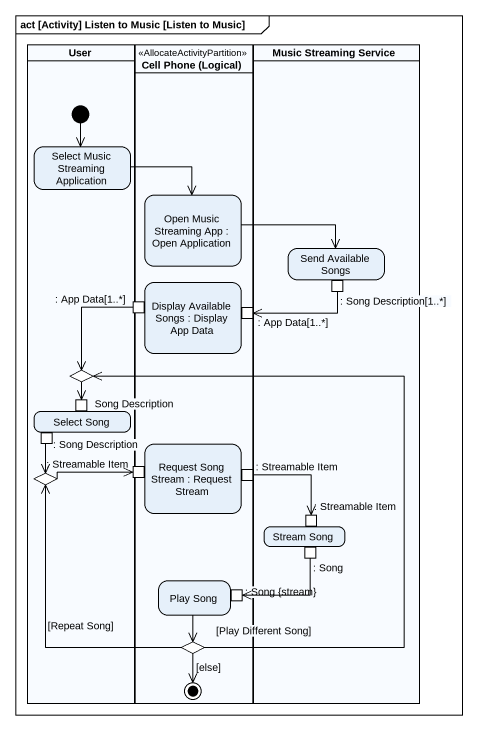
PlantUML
@startuml
mainframe act [Activity] Listen to Music [Listen to Music]
hide empty description
state User <<partition>> {
  state "Select Music Streaming Application" as Select_Music_Streaming
  state choice1 <<choice>>
  state "Select Song" as Select_Song {
    state "Song Description" as Song_Description <<inputPin>>
    state ": Song Description" as Song_Description_2 <<outputPin>>
  }
  state choice2 <<choice>>
  [*] --> Select_Music_Streaming
}
state "Cell Phone (Logical)" as Cell_Phone_Logical <<AllocateActivityPartition>> {
  state "Open Music Streaming App : Open Application" as Open_Music_Streaming_App
  state "Display Available Songs : Display App Data" as Display_Available_Songs {
    state ": App Data[1..*]" as App_Data_1 <<outputPin>>
    state ": App Data[1..*]" as App_Data_1_2 <<inputPin>>
  }
  state "Request Song Stream : Request Stream" as Request_Song_Stream {
    state ": Streamable Item" as Streamable_Item <<inputPin>>
    state ": Streamable Item" as Streamable_Item_2 <<outputPin>>
  }
  state "Play Song" as Play_Song {
    state ": Song {stream}" as Song_stream <<inputPin>>
  }
  state choice3 <<choice>>
  choice3 --> [*] : [else]
}
state "Music Streaming Service" as Music_Streaming_Service <<partition>> {
  state "Send Available Songs" as Send_Available_Songs {
    state ": Song Description[1..*]" as Song_Description_1 <<outputPin>>
  }
  state "Stream Song" as Stream_Song {
    state ": Song" as Song <<outputPin>>
    state ": Streamable Item" as Streamable_Item_3 <<inputPin>>
  }
}
Select_Music_Streaming -right-> Open_Music_Streaming_App
Open_Music_Streaming_App -right-> Send_Available_Songs
Song_Description_1 -left-> App_Data_1_2
App_Data_1 --> choice1
choice1 --> Song_Description
Song_Description_2 --> choice2
choice2 -right-> Streamable_Item
Streamable_Item_2 --> Streamable_Item_3
Song -left-> Song_stream
Play_Song --> choice3
choice3 -up-> choice1 : [Play Different Song]
choice3 -up-> choice2 : [Repeat Song]
@enduml
